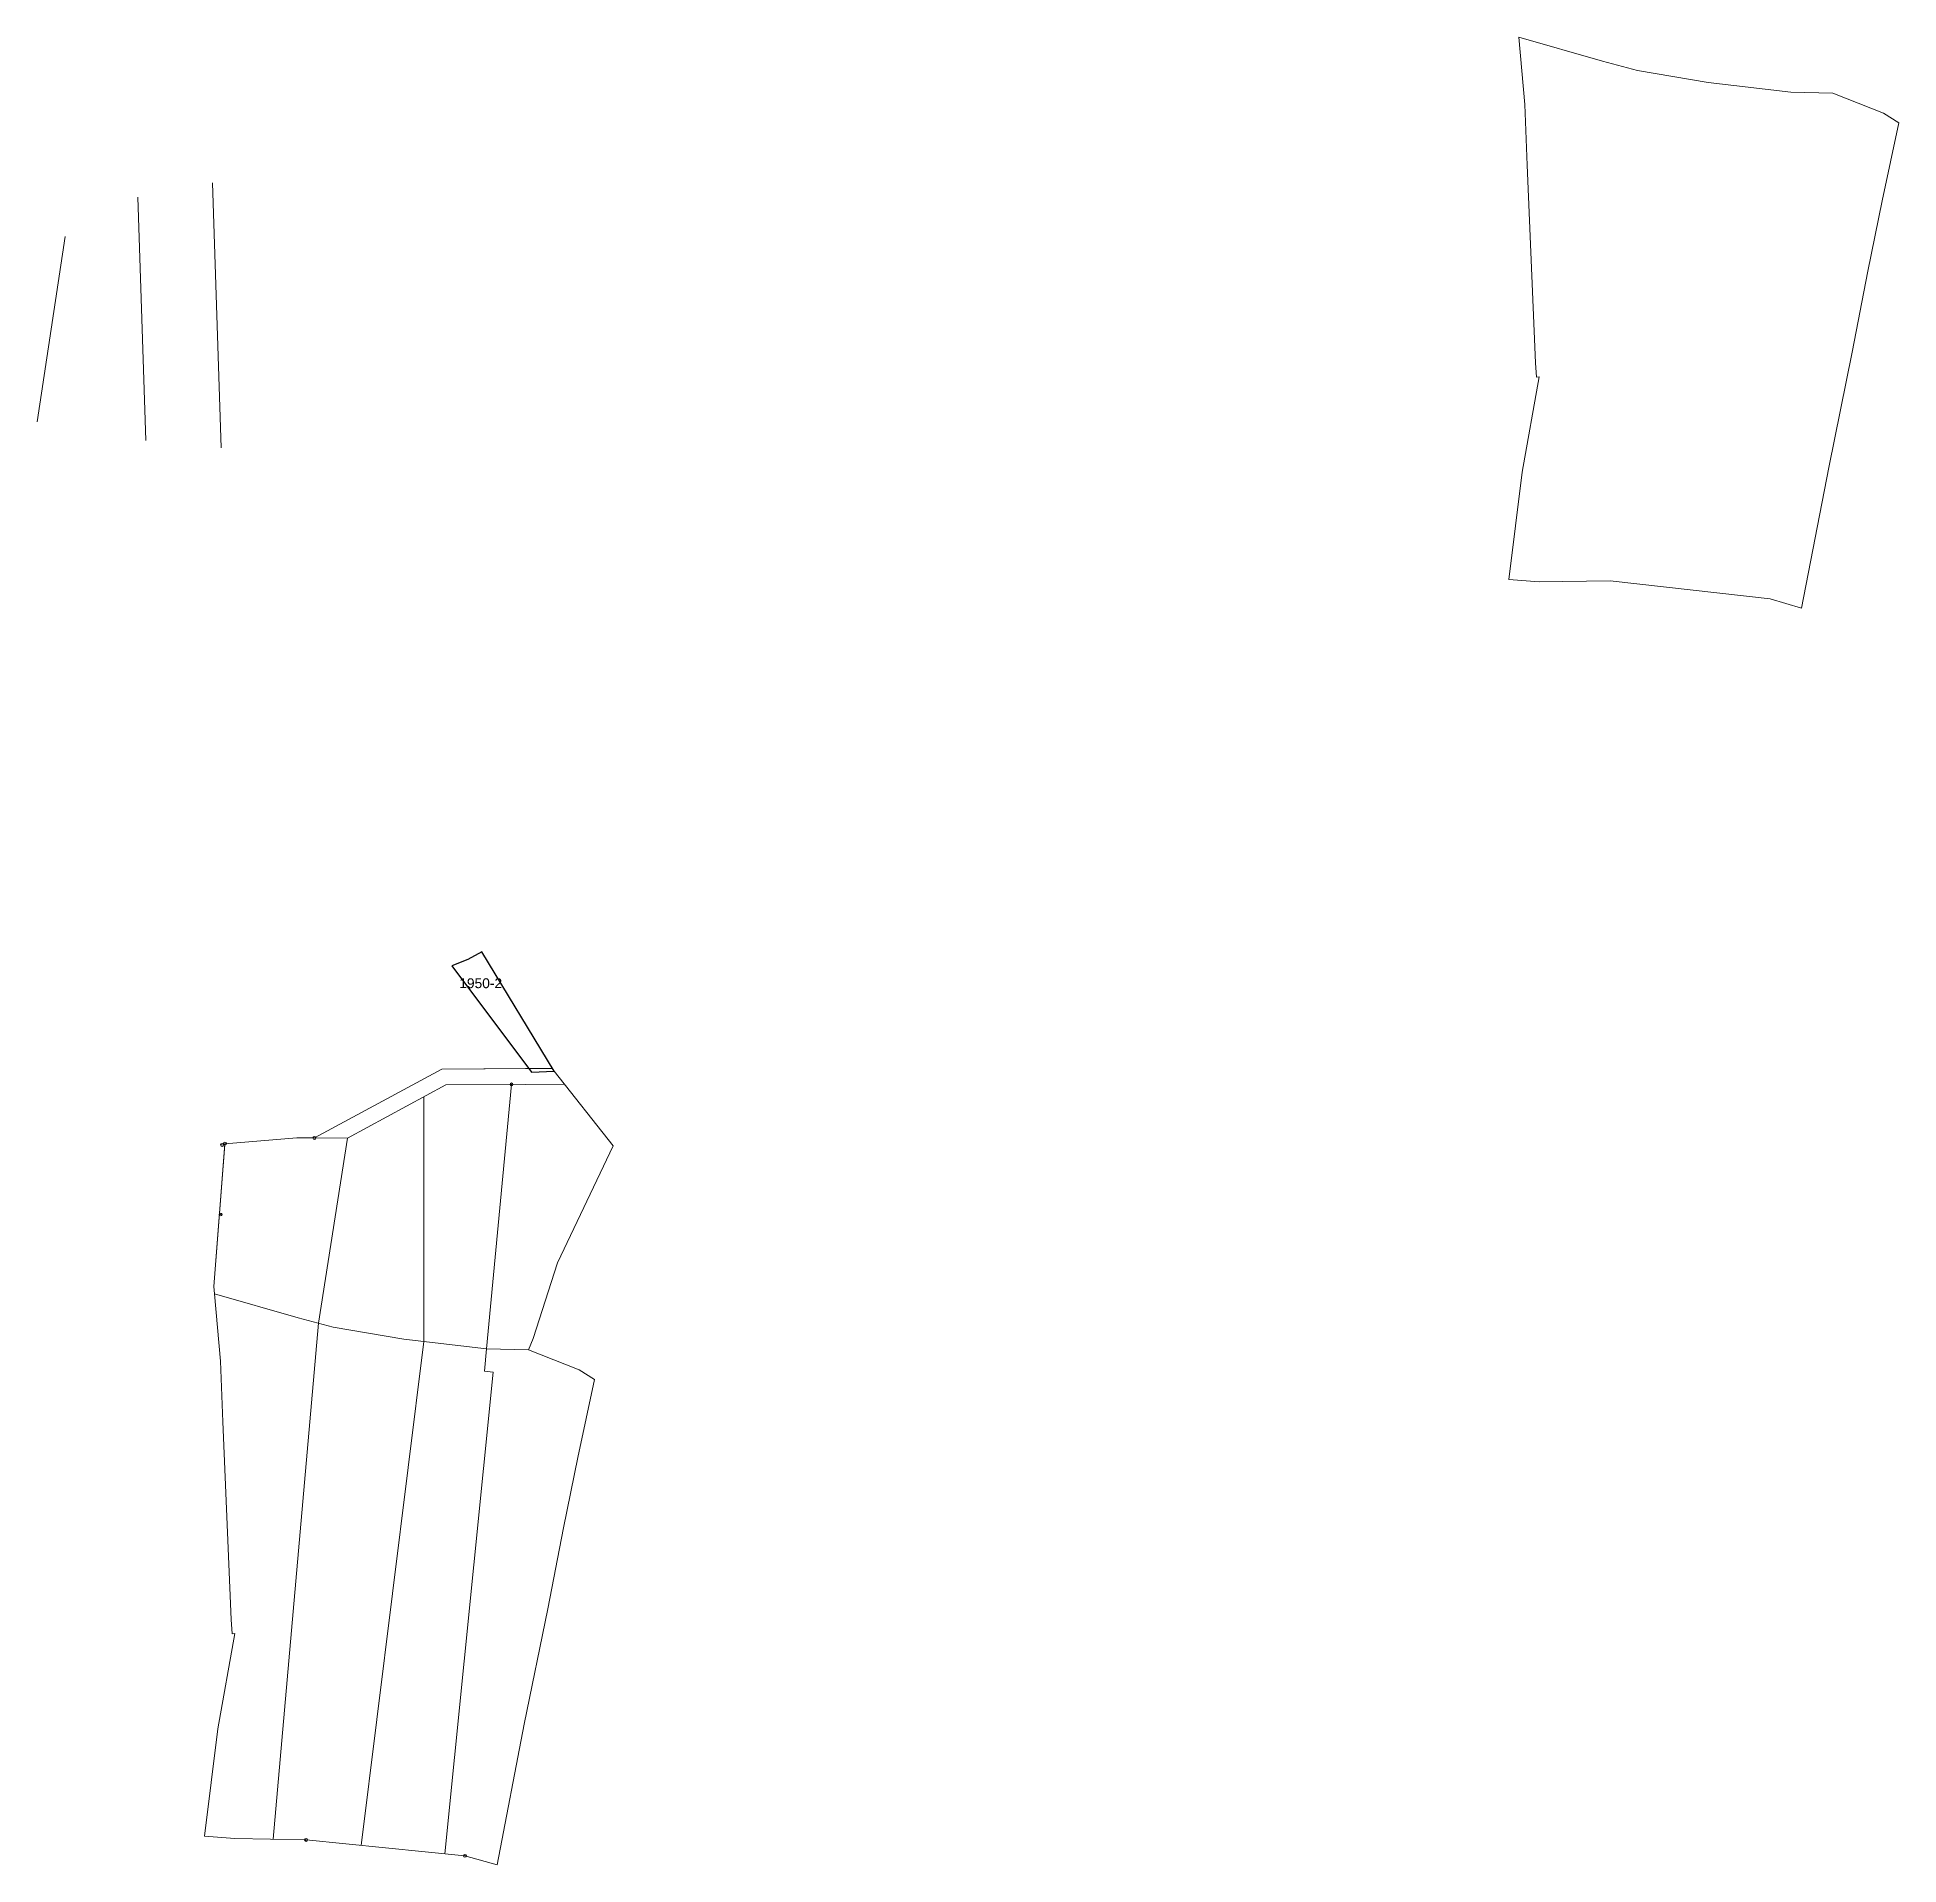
# Model space of a CAD drawing. Header units: metres. Extents: x 7518939 to 7519411, y 4698102 to 4698565.
import ezdxf
from ezdxf.enums import TextEntityAlignment as Align

# ---------------------------------------------------------------- set-up
doc = ezdxf.new("R2010")
doc.units = ezdxf.units.M
doc.header["$PDMODE"] = 32
doc.header["$PDSIZE"] = 0.75
doc.layers.get('0').update_dxf_attribs({"lineweight": 0})
doc.layers.add('ndarje v3', color=5, linetype='Continuous', lineweight=0)
doc.layers.add('parc-block', color=5, linetype='Continuous', lineweight=0)
doc.layers.add('RAHOVIC_A10_PAR_PARCEL_TXT', color=7, linetype='Continuous')
doc.layers.add('RAHOVIC_PAR_PARCELGEOM_ILI', color=7, linetype='Continuous')
doc.styles.get("Standard").update_dxf_attribs({"font": 'arial.ttf'})

msp = doc.modelspace()

# ---------------------------------------------------------------- linework, layer by layer
at = {"flags": 128}
msp.add_lwpolyline([(7519054.31, 4698226.79), (7519052.11, 4698227.01)], dxfattribs=at)
msp.add_point((7519058.98, 4698299.72))
at = {"layer": 'ndarje v3', "flags": 128}
for points in [[(7518983.25, 4698528.19), (7518985.43, 4698461.09)], [(7518964.33, 4698524.58), (7518966.33, 4698462.91)], [(7518945.91, 4698514.63), (7518938.79, 4698467.64)], [(7519063.39, 4698303.75), (7519062.53, 4698303.74), (7519041.31, 4698303.58), (7519009.04, 4698286.15)], [(7519072.41, 4698299.78), (7519062.55, 4698299.74), (7519042.33, 4698299.59), (7519017.41, 4698286.12)], [(7519036.79, 4698296.59), (7519036.79, 4698234.53)], [(7519058.98, 4698299.72), (7519052.68, 4698232.69)], [(7518986.35, 4698284.52), (7518983.55, 4698248.47)], [(7518986.36, 4698284.64), (7518986.35, 4698284.52)], [(7519017.41, 4698286.12), (7519009.04, 4698286.15)], [(7519017.41, 4698286.12), (7519010.1, 4698239.19)], [(7519010.1, 4698239.19), (7518998.59, 4698108.4)], [(7519036.79, 4698234.53), (7519020.86, 4698106.86)], [(7519042.09, 4698104.73), (7519054.31, 4698226.79), (7519052.11, 4698227.01), (7519052.68, 4698232.69)]]:
    msp.add_lwpolyline(points, dxfattribs=at)
at = {"layer": 'ndarje v3'}
for p in [(7519009.04, 4698286.15), (7518985.65, 4698284.38), (7518986.37, 4698284.74), (7518985.26, 4698266.76), (7519006.92, 4698108.25), (7519047.19, 4698104.22)]:
    msp.add_point(p, dxfattribs=at)
at = {"layer": 'parc-block', "flags": 128}
for points in [[(7519406.31, 4698523.64), (7519410.53, 4698543.39), (7519406.68, 4698545.87), (7519393.79, 4698550.94), (7519383.21, 4698551.18), (7519362.24, 4698553.61), (7519344.3, 4698556.73), (7519335.45, 4698559.04), (7519314.26, 4698565.12), (7519315.8, 4698548.08), (7519316.33, 4698532.68), (7519318.49, 4698482.58), (7519318.75, 4698478.96), (7519319.39, 4698479.07), (7519315.13, 4698454.93), (7519311.71, 4698427.66), (7519319.39, 4698427.06), (7519337.42, 4698427.39), (7519377.97, 4698422.78), (7519385.92, 4698420.44), (7519392.77, 4698456.04), (7519398.76, 4698485.28), (7519402.72, 4698505.82)], [(7519084.76, 4698284.19), (7519069.81, 4698303.05), (7519069.38, 4698303.77), (7519063.39, 4698303.75), (7519041.31, 4698303.58), (7519009.04, 4698286.15), (7519004.54, 4698286.16), (7518986.36, 4698284.64), (7518983.55, 4698248.47), (7518983.72, 4698246.63), (7519004.91, 4698240.54), (7519013.77, 4698238.24), (7519031.71, 4698235.12), (7519052.68, 4698232.69), (7519063.26, 4698232.45), (7519064.5, 4698235.29), (7519070.65, 4698254.53)], [(7519075.77, 4698205.15), (7519079.99, 4698224.9), (7519076.15, 4698227.38), (7519063.26, 4698232.45), (7519052.68, 4698232.69), (7519031.71, 4698235.12), (7519013.77, 4698238.24), (7519004.91, 4698240.54), (7518983.72, 4698246.63), (7518985.26, 4698229.59), (7518985.79, 4698214.19), (7518987.95, 4698164.09), (7518988.21, 4698160.47), (7518988.85, 4698160.57), (7518984.59, 4698136.43), (7518981.17, 4698109.17), (7518988.85, 4698108.57), (7519006.92, 4698108.25), (7519047.19, 4698104.22), (7519055.38, 4698101.95), (7519062.23, 4698137.55), (7519068.22, 4698166.79), (7519072.18, 4698187.33)]]:
    msp.add_lwpolyline(points, close=True, dxfattribs=at)
at = {"layer": 'RAHOVIC_PAR_PARCELGEOM_ILI', "color": 7, "linetype": 'Continuous'}
msp.add_lwpolyline([(7519069.81, 4698303.05), (7519051.47, 4698333.3), (7519047.9, 4698331.36), (7519043.86, 4698329.74), (7519064.07, 4698302.84), (7519069.81, 4698303.05)], close=True, dxfattribs=at)

# ---------------------------------------------------------------- texts
at = {"layer": 'RAHOVIC_A10_PAR_PARCEL_TXT', "color": 7}
msp.add_text('1950-2', height=2.5, dxfattribs=at).set_placement((7519051.17, 4698325.37), align=Align.MIDDLE_CENTER)

doc.saveas('drawing.dxf')
